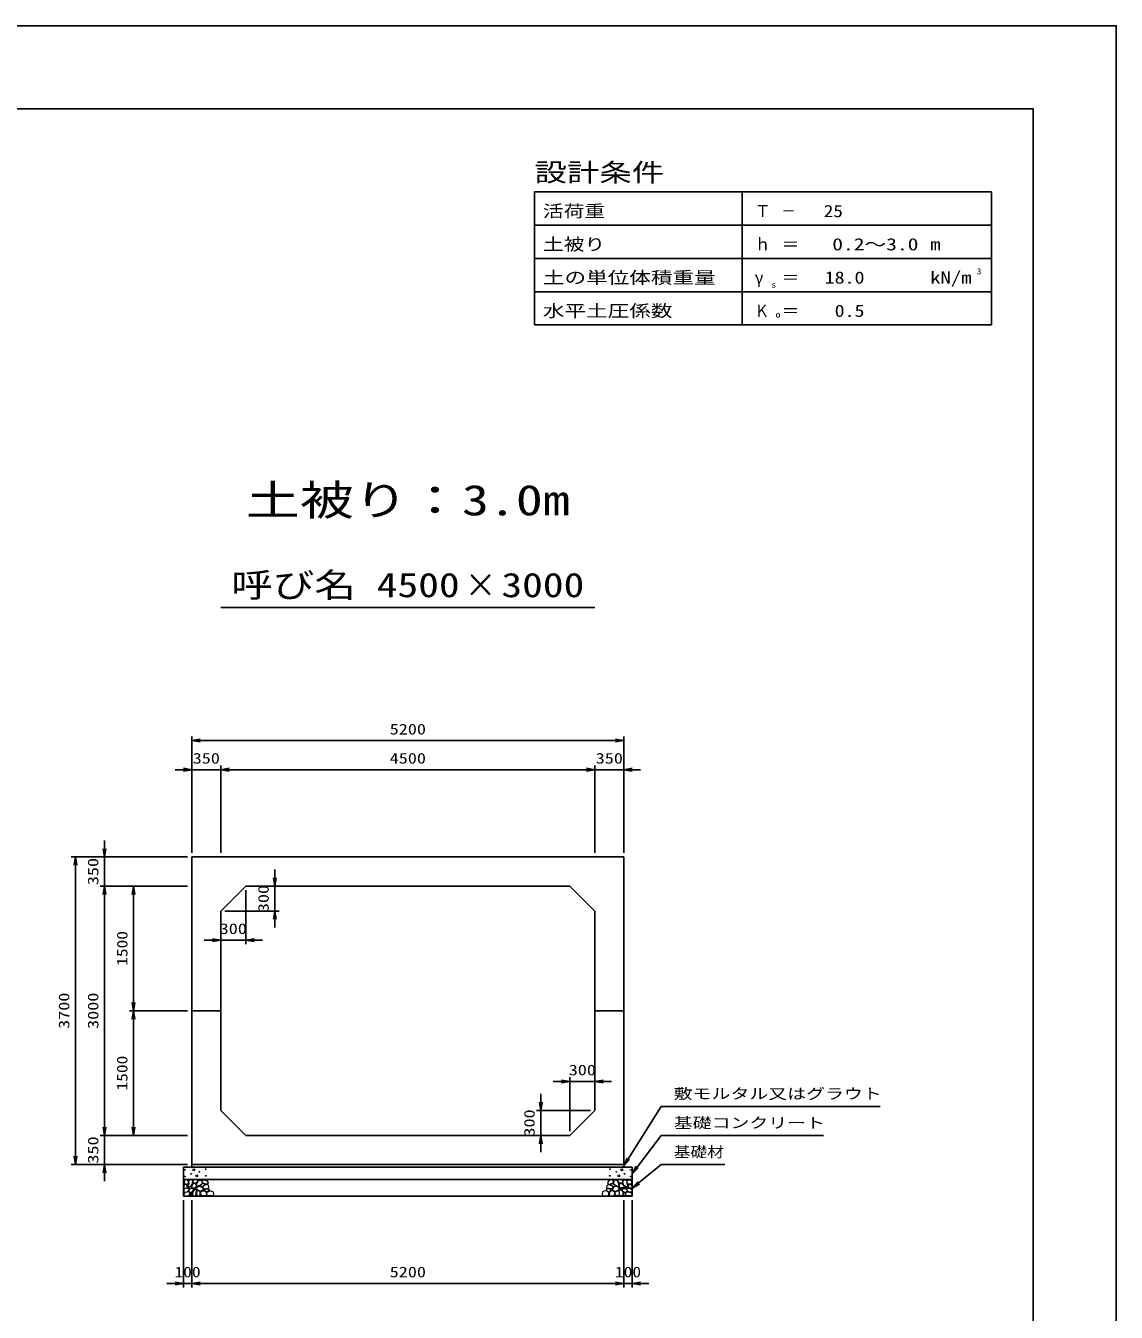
# Model space of a CAD drawing. Units: millimetres at full size. Extents: x 0 to 42050, y 0 to 29700.
# Drawn here: x 28927 to 42050, y 14223 to 29700 of the extents above; entities that cross this region are included whole.
import ezdxf
from ezdxf.enums import TextEntityAlignment as Align

# ---------------------------------------------------------------- set-up
doc = ezdxf.new("R2010")
doc.units = ezdxf.units.MM
for name, color, linetype, lineweight in [('D-DCR-HCHn', 4, 'Continuous', 9), ('D-STR-DIM', 7, 'Continuous', 25), ('D-STR-STRn', 1, 'Continuous', 25), ('D-STR-TXT', 7, 'Continuous', 25), ('D-TTL', 2, 'Continuous', 25), ('D-TTL-FRAM', 2, 'Continuous', 25), ('D-TTL-LINE', 7, 'Continuous', 25), ('D-TTL-TXT', 7, 'Continuous', 25)]:
    doc.layers.add(name, color=color, linetype=linetype, lineweight=lineweight)
doc.styles.add('ＭＳ ゴシック', font='')
doc.styles.get('ＭＳ ゴシック').set_extended_font_data('MS Gothic')

# ---------------------------------------------------------------- blocks, each defined once
blk = doc.blocks.new('open_arrow')
at = {"color": 0, "linetype": 'Continuous', "lineweight": -2}
blk.add_lwpolyline([(7.5, 1.25), (0, 0), (7.5, -1.25)], dxfattribs=at)

msp = doc.modelspace()

# ---------------------------------------------------------------- linework, layer by layer
at = {"layer": 'D-DCR-HCHn'}
for points in [[(30876.198, 15811.594), (30855.395, 15816.217), (30836.904, 15806.971), (30834.592, 15786.168), (30839.215, 15769.988), (30862.33, 15763.053), (30878.51, 15763.053), (30885.444, 15774.611), (30885.444, 15800.037)], [(30894.69, 15813.906), (30887.756, 15793.102), (30890.067, 15769.988), (30873.887, 15744.562), (30894.69, 15733.005), (30917.805, 15744.562), (30931.673, 15763.053), (30936.296, 15793.102), (30931.673, 15809.283), (30917.805, 15816.217)], [(30998.447, 15736.214), (30985.689, 15740.569), (30984.425, 15768.678), (30997.512, 15797.359), (31014.448, 15813.536), (31046.403, 15807.032), (31049.133, 15771.913), (31038.816, 15759.876), (31010.739, 15744.301)], [(31057.012, 15779.601), (31050.964, 15785.086), (31049.897, 15790.792), (31053.414, 15803.305), (31063.71, 15817.61), (31086.004, 15816.105), (31107.571, 15805.811), (31122.195, 15785.597), (31120.021, 15772.456), (31113.02, 15765.716), (31101.769, 15763.215), (31085.511, 15767.483), (31064.289, 15774.481)], [(35992.988, 15779.601), (35999.036, 15785.086), (36000.103, 15790.792), (35996.586, 15803.305), (35986.29, 15817.61), (35963.996, 15816.105), (35942.429, 15805.811), (35927.805, 15785.597), (35929.979, 15772.456), (35936.98, 15765.716), (35948.231, 15763.215), (35964.489, 15767.483), (35985.711, 15774.481)], [(36051.553, 15736.214), (36064.311, 15740.569), (36065.575, 15768.678), (36052.488, 15797.359), (36035.552, 15813.536), (36003.597, 15807.032), (36000.867, 15771.913), (36011.184, 15759.876), (36039.261, 15744.301)], [(36155.31, 15813.906), (36162.244, 15793.102), (36159.933, 15769.988), (36176.113, 15744.562), (36155.31, 15733.005), (36132.195, 15744.562), (36118.327, 15763.053), (36113.704, 15793.102), (36118.327, 15809.283), (36132.195, 15816.217)], [(36173.802, 15811.594), (36194.605, 15816.217), (36213.096, 15806.971), (36215.408, 15786.168), (36210.785, 15769.988), (36187.67, 15763.053), (36171.49, 15763.053), (36164.556, 15774.611), (36164.556, 15800.037)], [(30832.281, 15753.808), (30825.346, 15733.005), (30834.592, 15719.136), (30857.707, 15716.824), (30873.488, 15723.599), (30866.952, 15739.939), (30871.575, 15749.185), (30862.33, 15758.431), (30848.461, 15763.053)], [(30876.155, 15677.009), (30893.277, 15702.692), (30891.137, 15709.112), (30867.594, 15715.533), (30846.192, 15713.393), (30831.21, 15700.551), (30829.07, 15685.57), (30831.21, 15670.588), (30848.332, 15666.308)], [(30884.716, 15623.503), (30899.698, 15629.924), (30903.978, 15651.326), (30895.417, 15666.308), (30880.435, 15670.588), (30861.173, 15668.448), (30839.771, 15659.887), (30829.07, 15647.045), (30829.07, 15632.064), (30835.49, 15623.503), (30861.173, 15625.643)], [(30899.313, 15733.005), (30887.756, 15723.759), (30892.379, 15716.824), (30908.559, 15716.824), (30915.493, 15719.136), (30920.116, 15728.382), (30913.182, 15735.316)], [(30936.082, 15677.009), (30946.783, 15702.692), (30938.222, 15713.393), (30912.539, 15713.393), (30901.838, 15709.112), (30891.137, 15694.131), (30891.137, 15681.289), (30901.838, 15664.167), (30914.679, 15662.027)], [(30931.801, 15629.924), (30931.801, 15655.606), (30921.1, 15662.027), (30910.399, 15655.606), (30908.259, 15640.625), (30910.399, 15627.783), (30925.381, 15623.503)], [(30933.985, 15758.431), (30922.427, 15730.693), (30931.673, 15719.136), (30959.411, 15719.136), (30970.968, 15723.759), (30982.525, 15739.939), (30982.525, 15753.808), (30970.968, 15772.299), (30957.099, 15774.611)], [(30972.466, 15625.643), (30978.886, 15644.905), (30976.746, 15666.308), (30991.728, 15689.85), (30972.466, 15700.551), (30951.063, 15689.85), (30938.222, 15672.728), (30933.941, 15644.905), (30938.222, 15629.924), (30951.063, 15623.503)], [(30968.185, 15700.551), (30978.886, 15709.112), (30974.606, 15715.533), (30959.624, 15715.533), (30953.204, 15713.393), (30948.923, 15704.832), (30955.344, 15698.411)], [(30989.588, 15627.783), (31008.85, 15623.503), (31025.972, 15632.064), (31028.112, 15651.326), (31025.968, 15674.878), (31002.429, 15682.327), (30987.447, 15678.603), (30981.027, 15662.027), (30981.027, 15638.484)], [(31038.203, 15679.532), (31002.829, 15686.129), (30987.782, 15698.266), (30983.03, 15717.263), (30997.713, 15731.629), (31026.323, 15739.69), (31047.97, 15726.761), (31061.961, 15709.347), (31058.002, 15691.67)], [(31029.798, 15745.711), (31031.454, 15739.566), (31037.011, 15735.193), (31049.19, 15733.302), (31060.305, 15739.802), (31070.592, 15749.138), (31079.858, 15757.333), (31079.635, 15763.462), (31073.736, 15768.875), (31059.203, 15770.356), (31046.47, 15764.383), (31037.011, 15755.165), (31032.281, 15750.556)], [(31037.352, 15673.637), (31052.306, 15682.556), (31078.44, 15682.292), (31099.93, 15663.525), (31103.643, 15634.899), (31089.853, 15624.245), (31053.098, 15621.871), (31036.731, 15631.633), (31032.172, 15654.06)], [(31118.372, 15711.832), (31123.688, 15716.874), (31130.476, 15725.68), (31132.145, 15733.275), (31128.144, 15747.685), (31114.088, 15758.67), (31093.907, 15757.89), (31066.698, 15743.001), (31057.086, 15730.757), (31060.152, 15716.784), (31069.778, 15710.04), (31078.599, 15709.145), (31092.363, 15709.524), (31105.808, 15711.002)], [(31074.971, 15685.265), (31079.183, 15688.446), (31082.686, 15693.505), (31082.81, 15700.431), (31078.414, 15706.067), (31070.769, 15707.977), (31064.356, 15706.179), (31062.704, 15700.442), (31061.896, 15694.835), (31062.881, 15687.456), (31068.975, 15684.127)], [(31102.597, 15670.331), (31092.895, 15675.079), (31085.89, 15683.822), (31085.719, 15695.084), (31089.942, 15705.627), (31105.189, 15707.625), (31120.054, 15708.018), (31134.481, 15702.512), (31136.849, 15693.273), (31124.54, 15682.195), (31109.555, 15673.15)], [(31134.972, 15622.493), (31119.837, 15624.274), (31109.866, 15629.787), (31105.835, 15642.722), (31105.945, 15654.963), (31115.172, 15671.678), (31133.242, 15682.822), (31160.731, 15678.403), (31182.453, 15670.334), (31187.643, 15646.125), (31183.03, 15628.257), (31161.884, 15622.877)], [(35915.028, 15622.493), (35930.163, 15624.274), (35940.134, 15629.787), (35944.165, 15642.722), (35944.055, 15654.963), (35934.828, 15671.678), (35916.758, 15682.822), (35889.269, 15678.403), (35867.547, 15670.334), (35862.357, 15646.125), (35866.97, 15628.257), (35888.116, 15622.877)], [(35947.403, 15670.331), (35957.105, 15675.079), (35964.11, 15683.822), (35964.281, 15695.084), (35960.058, 15705.627), (35944.811, 15707.625), (35929.946, 15708.018), (35915.519, 15702.512), (35913.151, 15693.273), (35925.46, 15682.195), (35940.445, 15673.15)], [(35931.628, 15711.832), (35926.312, 15716.874), (35919.524, 15725.68), (35917.855, 15733.275), (35921.856, 15747.685), (35935.912, 15758.67), (35956.093, 15757.89), (35983.302, 15743.001), (35992.914, 15730.757), (35989.848, 15716.784), (35980.222, 15710.04), (35971.401, 15709.145), (35957.637, 15709.524), (35944.192, 15711.002)], [(36012.648, 15673.637), (35997.694, 15682.556), (35971.56, 15682.292), (35950.07, 15663.525), (35946.357, 15634.899), (35960.147, 15624.245), (35996.902, 15621.871), (36013.269, 15631.633), (36017.828, 15654.06)], [(35975.029, 15685.265), (35970.817, 15688.446), (35967.314, 15693.505), (35967.19, 15700.431), (35971.586, 15706.067), (35979.231, 15707.977), (35985.644, 15706.179), (35987.296, 15700.442), (35988.104, 15694.835), (35987.119, 15687.456), (35981.025, 15684.127)], [(36020.202, 15745.711), (36018.546, 15739.566), (36012.989, 15735.193), (36000.81, 15733.302), (35989.695, 15739.802), (35979.408, 15749.138), (35970.142, 15757.333), (35970.365, 15763.462), (35976.264, 15768.875), (35990.797, 15770.356), (36003.53, 15764.383), (36012.989, 15755.165), (36017.719, 15750.556)], [(36011.797, 15679.532), (36047.171, 15686.129), (36062.218, 15698.266), (36066.97, 15717.263), (36052.287, 15731.629), (36023.677, 15739.69), (36002.03, 15726.761), (35988.039, 15709.347), (35991.998, 15691.67)], [(36060.412, 15627.783), (36041.15, 15623.503), (36024.028, 15632.064), (36021.888, 15651.326), (36024.032, 15674.878), (36047.571, 15682.327), (36062.553, 15678.603), (36068.973, 15662.027), (36068.973, 15638.484)], [(36077.534, 15625.643), (36071.114, 15644.905), (36073.254, 15666.308), (36058.272, 15689.85), (36077.534, 15700.551), (36098.937, 15689.85), (36111.778, 15672.728), (36116.059, 15644.905), (36111.778, 15629.924), (36098.937, 15623.503)], [(36116.015, 15758.431), (36127.573, 15730.693), (36118.327, 15719.136), (36090.589, 15719.136), (36079.032, 15723.759), (36067.475, 15739.939), (36067.475, 15753.808), (36079.032, 15772.299), (36092.901, 15774.611)], [(36081.815, 15700.551), (36071.114, 15709.112), (36075.394, 15715.533), (36090.376, 15715.533), (36096.796, 15713.393), (36101.077, 15704.832), (36094.656, 15698.411)], [(36113.918, 15677.009), (36103.217, 15702.692), (36111.778, 15713.393), (36137.461, 15713.393), (36148.162, 15709.112), (36158.863, 15694.131), (36158.863, 15681.289), (36148.162, 15664.167), (36135.321, 15662.027)], [(36118.199, 15629.924), (36118.199, 15655.606), (36128.9, 15662.027), (36139.601, 15655.606), (36141.741, 15640.625), (36139.601, 15627.783), (36124.619, 15623.503)], [(36150.687, 15733.005), (36162.244, 15723.759), (36157.621, 15716.824), (36141.441, 15716.824), (36134.507, 15719.136), (36129.884, 15728.382), (36136.818, 15735.316)], [(36165.284, 15623.503), (36150.302, 15629.924), (36146.022, 15651.326), (36154.583, 15666.308), (36169.565, 15670.588), (36188.827, 15668.448), (36210.229, 15659.887), (36220.93, 15647.045), (36220.93, 15632.064), (36214.51, 15623.503), (36188.827, 15625.643)], [(36173.845, 15677.009), (36156.723, 15702.692), (36158.863, 15709.112), (36182.406, 15715.533), (36203.808, 15713.393), (36218.79, 15700.551), (36220.93, 15685.57), (36218.79, 15670.588), (36201.668, 15666.308)], [(36217.719, 15753.808), (36224.654, 15733.005), (36215.408, 15719.136), (36192.293, 15716.824), (36176.512, 15723.599), (36183.048, 15739.939), (36178.425, 15749.185), (36187.67, 15758.431), (36201.539, 15763.053)]]:
    msp.add_lwpolyline(points, close=True, dxfattribs=at)
for points in [[(30968.432, 15818.547), (30951.093, 15816.446), (30939.258, 15808.701), (30939.626, 15789.819), (30945.514, 15776.087), (30960.025, 15776.185), (30980.107, 15779.153), (30989.799, 15793.689), (30999.082, 15803.492), (31001.884, 15814.345), (30989.099, 15818.547), (30968.082, 15818.547)], [(36081.568, 15818.547), (36098.907, 15816.446), (36110.742, 15808.701), (36110.374, 15789.819), (36104.486, 15776.087), (36089.975, 15776.185), (36069.893, 15779.153), (36060.201, 15793.689), (36050.918, 15803.492), (36048.116, 15814.345), (36060.901, 15818.547), (36081.918, 15818.547)]]:
    msp.add_lwpolyline(points, dxfattribs=at)
for centre, radius in [((30950.004, 15936.145), 11.25), ((31092.197, 15945.221), 4.5), ((35957.803, 15945.221), 4.5), ((36099.996, 15936.145), 11.25), ((30841.091, 15936.145), 4.5), ((30842.803, 15855.879), 4.5), ((30918.437, 15888.641), 4.5), ((30984.996, 15864.955), 11.25), ((31016.563, 15912.459), 4.5), ((31093.909, 15864.955), 4.5), ((35956.091, 15864.955), 4.5), ((36033.437, 15912.459), 4.5), ((36065.004, 15864.955), 11.25), ((36131.563, 15888.641), 4.5), ((36207.197, 15855.879), 4.5), ((36208.909, 15936.145), 4.5)]:
    msp.add_circle(centre, radius, dxfattribs=at)
at = {"layer": 'D-STR-DIM'}
for p, q in [((30925, 19750), (30925, 21150)), ((30925, 21100), (36125, 21100)), ((36125, 19750), (36125, 21150)), ((30725, 20750), (31475, 20750)), ((30925, 19750), (30925, 20800)), ((31275, 19750), (31275, 20800)), ((31275, 19750), (31275, 20800)), ((31275, 20750), (35775, 20750)), ((35575, 20750), (36325, 20750)), ((35775, 19750), (35775, 20800)), ((35775, 19750), (35775, 20800)), ((36125, 19750), (36125, 20800)), ((29875, 19150), (29875, 19900)), ((30875, 19700), (29475, 19700)), ((29525, 16000), (29525, 19700)), ((30875, 19700), (29825, 19700)), ((31925, 18850), (31925, 19550)), ((30875, 19350), (29825, 19350)), ((30875, 19350), (29825, 19350)), ((29875, 16350), (29875, 19350)), ((30875, 19350), (30175, 19350)), ((30225, 17850), (30225, 19350)), ((31625, 19350), (31975, 19350)), ((31575, 19300), (31575, 18650)), ((31325, 19050), (31975, 19050)), ((31275, 19000), (31275, 18650)), ((31775, 18700), (31075, 18700)), ((30875, 17850), (30175, 17850)), ((30875, 17850), (30175, 17850)), ((30225, 16350), (30225, 17850)), ((35475, 16400), (35475, 17050)), ((35775, 16700), (35775, 17050)), ((35275, 17000), (35975, 17000)), ((35125, 16850), (35125, 16150)), ((35725, 16650), (35075, 16650)), ((29875, 15800), (29875, 16550)), ((30875, 16350), (29825, 16350)), ((30875, 16350), (29825, 16350)), ((30875, 16350), (30175, 16350)), ((35425, 16350), (35075, 16350)), ((30875, 16000), (29475, 16000)), ((30875, 16000), (29825, 16000)), ((30825, 15570), (30825, 14520)), ((30925, 15570), (30925, 14520)), ((30925, 15570), (30925, 14520)), ((36125, 15570), (36125, 14520)), ((36125, 15570), (36125, 14520)), ((36225, 15570), (36225, 14520)), ((30625, 14570), (31125, 14570)), ((30925, 14570), (36125, 14570)), ((35925, 14570), (36425, 14570))]:
    msp.add_line(p, q, dxfattribs=at)
at = {"layer": 'D-STR-STRn'}
for p, q in [((30925, 19700), (36125, 19700)), ((30925, 16000), (30925, 19700)), ((36125, 19700), (36125, 16000)), ((31275, 19050), (31575, 19350)), ((31575, 19350), (35475, 19350)), ((35475, 19350), (35775, 19050)), ((31275, 16650), (31275, 19050)), ((35775, 19050), (35775, 16650)), ((31275, 17850), (30925, 17850)), ((35775, 17850), (36125, 17850)), ((31575, 16350), (31275, 16650)), ((35775, 16650), (35475, 16350)), ((35475, 16350), (31575, 16350)), ((36225, 15970), (30825, 15970)), ((30825, 15620), (30825, 15970)), ((36125, 16000), (30925, 16000)), ((30925, 16000), (30925, 15970)), ((36125, 16000), (36125, 15970)), ((36225, 15970), (36225, 15620)), ((36225, 15820), (30825, 15820)), ((36225, 15620), (30825, 15620))]:
    msp.add_line(p, q, dxfattribs=at)
at = {"layer": 'D-STR-TXT'}
for points in [[(36125, 15985), (36575, 16700), (36675, 16700), (39208.756, 16700)], [(36225, 15890), (36575, 16350), (36675, 16350), (38526.523, 16350)], [(36225, 15715), (36575, 16000), (36675, 16000), (37339.721, 16000)]]:
    msp.add_lwpolyline(points, dxfattribs=at)
at = {"layer": 'D-TTL'}
for points in [[(0, 0), (42050, 0), (42050, 29700), (0, 29700)], [(1000, 1000), (41050, 1000), (41050, 28700), (1000, 28700)]]:
    msp.add_lwpolyline(points, close=True, dxfattribs=at)
at = {"layer": 'D-TTL-FRAM'}
for p, q in [((40550, 27700), (35050, 27700)), ((35050, 27700), (35050, 26100)), ((40550, 27700), (40550, 26100)), ((40550, 26100), (35050, 26100))]:
    msp.add_line(p, q, dxfattribs=at)
at = {"layer": 'D-TTL-LINE'}
for p, q in [((37550, 27700), (37550, 26100)), ((40550, 27300), (35050, 27300)), ((40550, 26900), (35050, 26900)), ((40550, 26500), (35050, 26500))]:
    msp.add_line(p, q, dxfattribs=at)
at = {"layer": 'D-TTL-TXT'}
msp.add_line((31275, 22700), (35775, 22700), dxfattribs=at)

# ---------------------------------------------------------------- block references
at = {"layer": 'D-STR-DIM', "xscale": 13.3, "yscale": 13.3}
for p in [(30925, 21100), (31275, 20750), (31275, 20750), (36125, 20750), (31575, 18700), (35775, 17000), (30925, 14570), (30925, 14570), (36225, 14570)]:
    msp.add_blockref('open_arrow', p, dxfattribs=at)
for p, rotation in [((36125, 21100), 180), ((30925, 20750), 180), ((35775, 20750), 180), ((35775, 20750), 180), ((29525, 19700), 270), ((29875, 19700), 90), ((29875, 19350), 270), ((29875, 19350), 270), ((30225, 19350), 270), ((31925, 19350), 90), ((31925, 19050), 270), ((31275, 18700), 180), ((30225, 17850), 90), ((30225, 17850), 270), ((35475, 17000), 180), ((35125, 16650), 90), ((29875, 16350), 90), ((29875, 16350), 90), ((30225, 16350), 90), ((35125, 16350), 270), ((29525, 16000), 90), ((29875, 16000), 270), ((30825, 14570), 180), ((36125, 14570), 180), ((36125, 14570), 180)]:
    msp.add_blockref('open_arrow', p, dxfattribs=dict(at, rotation=rotation))
at = {"layer": 'D-STR-TXT', "xscale": 13.3, "yscale": 13.3}
for p, rotation in [((36125, 15985), 57.8), ((36225, 15890), 52.7), ((36225, 15715), 39.2)]:
    msp.add_blockref('open_arrow', p, dxfattribs=dict(at, rotation=rotation))

# ---------------------------------------------------------------- texts
at = {"layer": 'D-STR-DIM', "style": 'ＭＳ ゴシック'}
for s, width, p in [('5200', 1.25, (33525, 21237.5)), ('350', 1.25, (31100, 20887.5)), ('4500', 1.25, (33525, 20887.5)), ('350', 1.25, (35950, 20887.5)), ('300', 1.25, (31425, 18837.5)), ('300', 1.25, (35625, 17137.5)), ('100', 1.2, (30875, 14707.5)), ('5200', 1.25, (33525, 14707.5)), ('100', 1.2, (36175, 14707.5))]:
    msp.add_text(s, height=128.3, dxfattribs=dict(at, width=width)).set_placement(p, align=Align.MIDDLE_CENTER)
for s, width, p in [('350', 1.25, (29737.5, 19525)), ('300', 1.25, (31787.5, 19200)), ('1500', 1.2, (30087.5, 18600)), ('3700', 1.25, (29387.5, 17850)), ('3000', 1.25, (29737.5, 17850)), ('1500', 1.2, (30087.5, 17100)), ('300', 1.25, (34987.5, 16500)), ('350', 1.25, (29737.5, 16175))]:
    msp.add_text(s, height=128.3, rotation=90, dxfattribs=dict(at, width=width)).set_placement(p, align=Align.MIDDLE_CENTER)
at = {"layer": 'D-STR-TXT', "style": 'ＭＳ ゴシック'}
for s, width, p in [('敷モルタル又はグラウト', 1.3, (36725, 16750)), ('基礎コンクリート', 1.3, (36725, 16400)), ('基礎材', 1.15, (36725, 16050))]:
    msp.add_text(s, height=128.3, dxfattribs=dict(at, width=width)).set_placement(p, align=Align.BOTTOM_LEFT)
at = {"layer": 'D-TTL-TXT', "style": 'ＭＳ ゴシック'}
for s, height, width, p in [('設計条件', 219.9, 1.3, (35050, 27760)), ('活荷重', 146.6, 1.25, (35150, 27353.333)), ('Ｔ', 146.6, 0.95, (37700, 27353.333)), ('－', 146.6, 0.85, (38020, 27353.333)), ('土被り', 146.6, 1.25, (35150, 26953.333)), ('ｈ', 146.6, 0.95, (37700, 26953.333)), ('＝', 146.6, 1.1, (38020, 26953.333)), ('m', 146.6, 1.25, (39810, 26953.333)), ('3', 73.31, 1.15, (40370, 26686.667)), ('土の単位体積重量', 146.6, 1.3, (35150, 26553.333)), ('γ', 146.6, 0.95, (37700, 26553.333)), ('＝', 146.6, 1.1, (38020, 26553.333)), ('kN/m', 146.6, 1.25, (39810, 26553.333)), ('s', 73.31, 1.15, (37900, 26526.667)), ('水平土圧係数', 146.6, 1.3, (35150, 26153.333)), ('Ｋ', 146.6, 0.85, (37700, 26153.333)), ('o', 73.31, 1.2, (37950, 26166.667)), ('＝', 146.6, 1.1, (38020, 26153.333))]:
    msp.add_text(s, height=height, dxfattribs=dict(at, width=width)).set_placement(p, align=Align.BOTTOM_LEFT)
for s, width, p in [('25', 1.15, (38760.102, 27353.333)), ('0.2～3.0', 1.3, (39669.746, 26953.333)), ('18.0', 1.2, (39020, 26553.333)), ('0.5', 1.2, (39020, 26153.333))]:
    msp.add_text(s, height=146.6, dxfattribs=dict(at, width=width)).set_placement(p, align=Align.BOTTOM_RIGHT)
for s, height, width, p in [('土被り：3.0m', 366.6, 1.3, (33525, 23700)), ('呼び名', 293.3, 1.25, (32150, 22737.5)), ('4500', 293.3, 1.25, (33650, 22737.5)), ('×', 293.3, 0.95, (34400, 22737.5)), ('3000', 293.3, 1.25, (35150, 22737.5))]:
    msp.add_text(s, height=height, dxfattribs=dict(at, width=width)).set_placement(p, align=Align.BOTTOM_CENTER)

doc.saveas('drawing.dxf')
